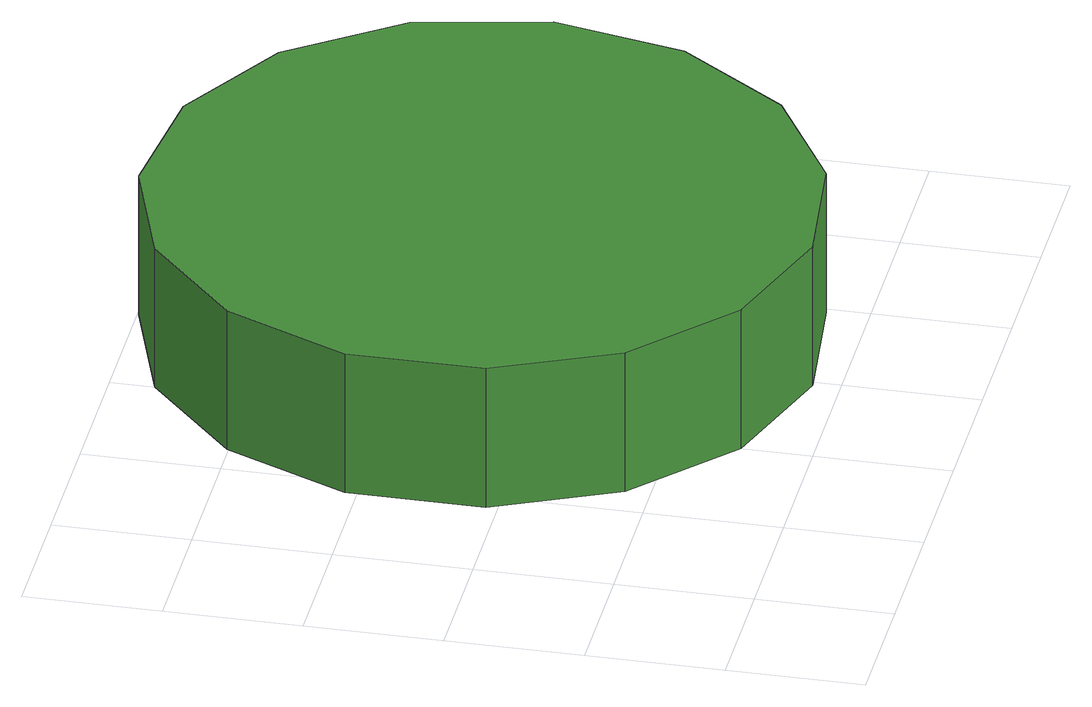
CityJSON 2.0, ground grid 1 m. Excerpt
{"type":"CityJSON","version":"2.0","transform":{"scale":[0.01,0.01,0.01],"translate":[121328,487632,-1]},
"CityObjects":{
"tree1":{"type":"SolitaryVegetationObject","attributes":{"function":"something"},"geometry":[{"type":"MultiSurface","lod":"1","boundaries":[[[0,1,2,3,4,5,6,7,8,9,10,11,12,13,14]],[[15,16,17,18,19,20,21,22,23,24,25,26,27,28,29]],[[0,29,28,1]],[[1,28,27,2]],[[2,27,26,3]],[[3,26,25,4]],[[4,25,24,5]],[[5,24,23,6]],[[6,23,22,7]],[[7,22,21,8]],[[8,21,20,9]],[[9,20,19,10]],[[10,19,18,11]],[[11,18,17,12]],[[12,17,16,13]],[[13,16,15,14]],[[14,15,29,0]]]}]}
},
"vertices":[
[562,259,186],[541,357,186],[482,438,186],[396,488,186],[296,499,186],[201,468,186],[127,401,186],[86,309,186],[86,209,186],[127,118,186],[201,51,186],[296,20,186],[396,31,186],[482,81,186],[541,162,186],[541,162,74],[482,81,74],[396,31,74],[296,20,74],[201,51,74],[127,118,74],[86,209,74],[86,309,74],[127,401,74],[201,468,74],[296,499,74],[396,488,74],[482,438,74],[541,357,74],[562,259,74]
]}
